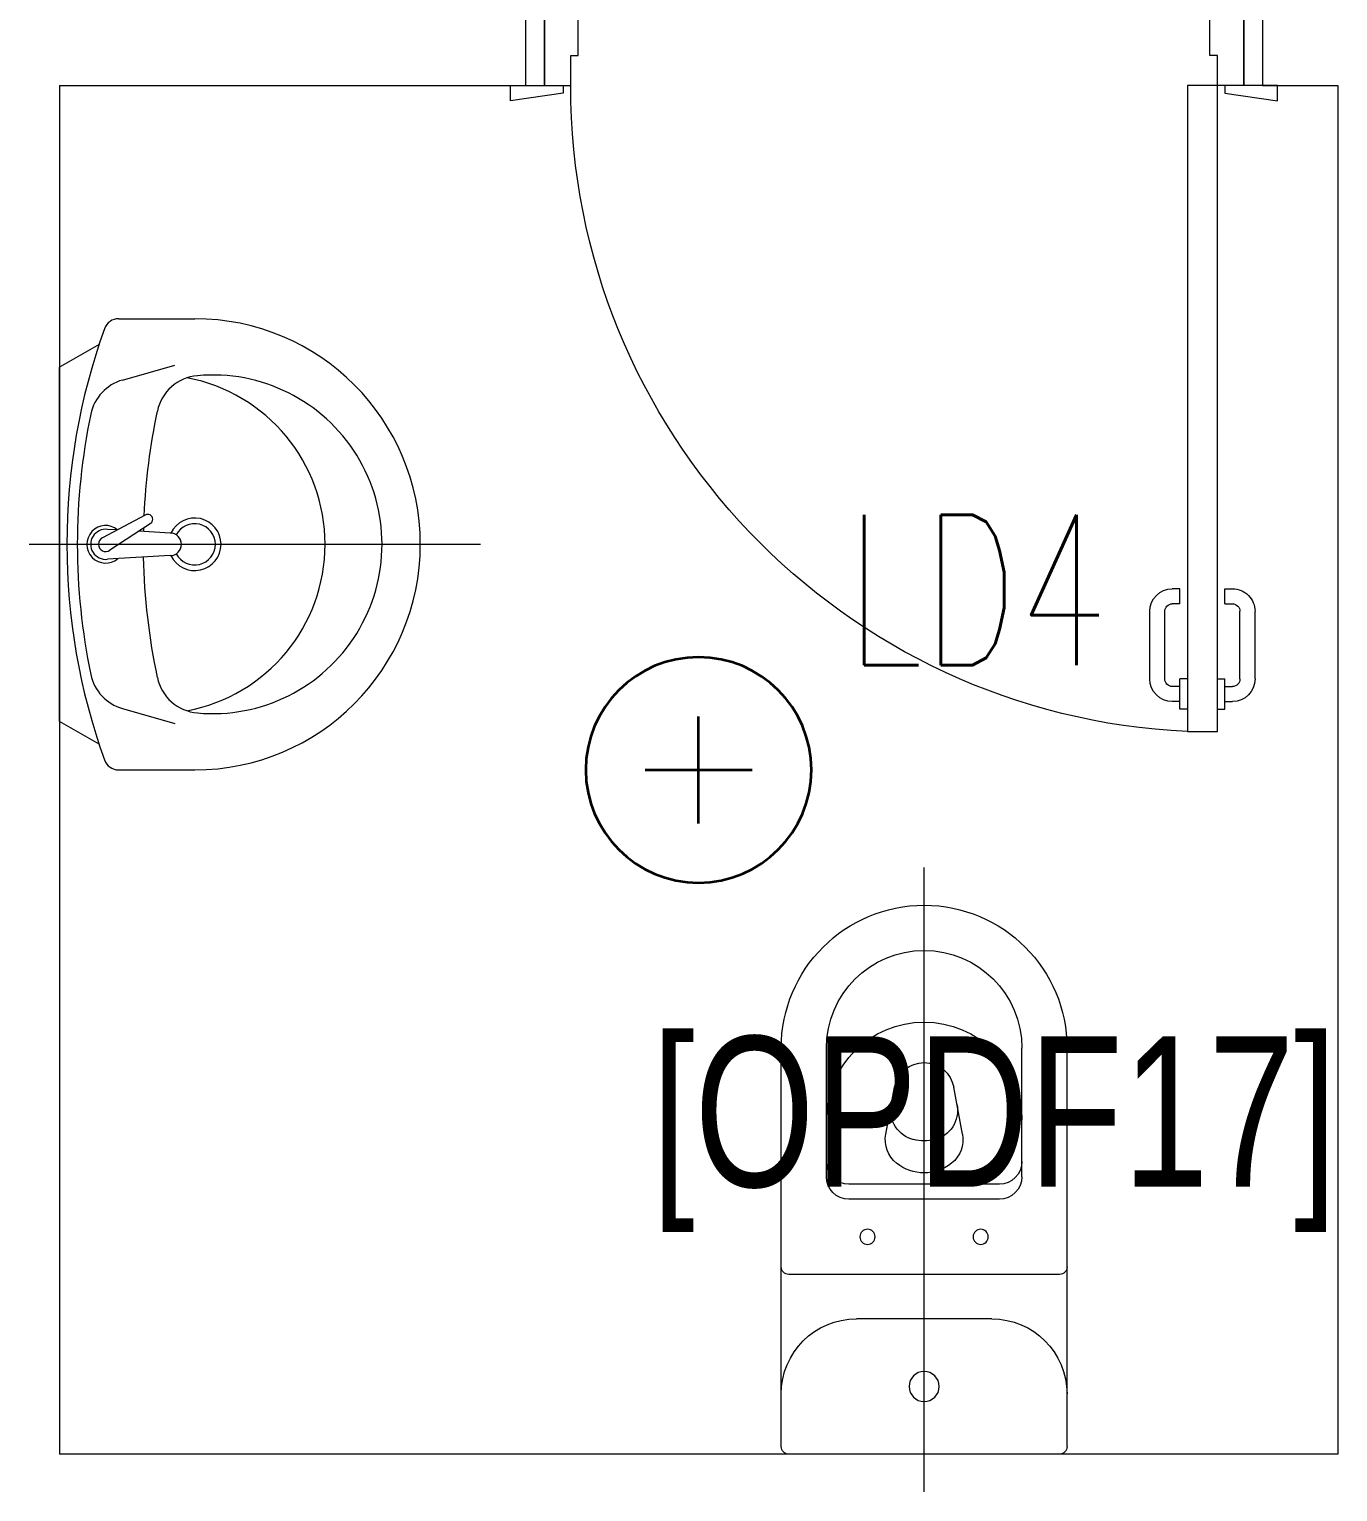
# Model space of a CAD drawing. Extents: x -12260 to 57327, y -29287 to 19916.
# Drawn here: x 20336 to 22076, y -8780 to -6835 of the extents above; entities that cross this region are included whole.
import ezdxf
from ezdxf.enums import TextEntityAlignment as Align

# ---------------------------------------------------------------- set-up
doc = ezdxf.new("R2010")
doc.units = 0
doc.header["$LTSCALE"] = 0.25
doc.linetypes.add('DASHDOT', pattern=[25.4, 12.7, -6.35, 0, -6.35])
for name, color, linetype, lineweight in [('01-First Floor$0$72_EGR_BASE_TEXT', 252, 'Continuous', 5), ('01-First Floor$0$SANIT', 250, 'Continuous', 5), ('01-First Floor$0$Walls', 251, 'Continuous', 5), ('01-First Floor$0$Wooden Joinery', 251, 'Continuous', 5), ('E-LITE-CIRC-NUMB', 6, 'Continuous', 25), ('E-LITE-CLNG @ 100', 150, 'Continuous', 35), ('E-LITE-CLNG-CNDT', 6, 'DASHDOT', 35), ('E-LITE-CTRL', 6, 'Continuous', 25), ('E-LITE-IDEN', 6, 'Continuous', 25)]:
    doc.layers.add(name, color=color, linetype=linetype, lineweight=lineweight)
doc.styles.add('01-First Floor$0$X3G_ENTITY_9F38', font='swisscl.ttf', dxfattribs={"height": 0.2})
doc.styles.add('DC_SIMPLEX', font='SIMPLEX.shx', dxfattribs={"width": 0.7})

# ---------------------------------------------------------------- blocks, each defined once
blk = doc.blocks.new('01-First Floor$0$A$C72370EFE')
at = {"layer": '01-First Floor$0$Wooden Joinery'}
for p, q in [((-0.01, -0.03), (-0.01, -0.07)), ((0, -0.03), (-0.01, -0.03)), ((0.04, -0.03), (0.05, -0.03)), ((0.05, -0.03), (0.05, -0.07)), ((-0.01, -0.04), (-0.02, -0.04)), ((0.05, -0.04), (0.06, -0.04)), ((-0.05, -0.07), (-0.05, -0.16)), ((-0.03, -0.07), (-0.03, -0.16)), ((-0.01, -0.06), (-0.02, -0.06)), ((0, -0.07), (-0.01, -0.07)), ((0.04, -0.07), (0.05, -0.07)), ((0.05, -0.06), (0.06, -0.06)), ((0.07, -0.07), (0.07, -0.16)), ((0.09, -0.07), (0.09, -0.16)), ((-0.01, -0.17), (-0.02, -0.17)), ((-0.01, -0.17), (-0.01, -0.19)), ((0.05, -0.17), (0.06, -0.17)), ((0.05, -0.17), (0.05, -0.19)), ((-0.01, -0.19), (-0.02, -0.19)), ((0.05, -0.19), (0.06, -0.19))]:
    blk.add_line(p, q, dxfattribs=at)
for centre, radius, start, end in [((-0.02, -0.07), 0.03, 90, 180), ((0.06, -0.07), 0.03, 0, 90), ((-0.02, -0.07), 0.01, 90, 180), ((0.06, -0.07), 0.01, 0, 90), ((-0.02, -0.16), 0.03, 180, 270), ((-0.02, -0.16), 0.01, 180, 270), ((0.06, -0.16), 0.01, 270, 0), ((0.06, -0.16), 0.03, 270, 0)]:
    blk.add_arc(centre, radius, start, end, dxfattribs=at)
blk = doc.blocks.new('01-First Floor$0$A$C5DAD61B4')
at = {"layer": '01-First Floor$0$Wooden Joinery'}
for points in [[(80, 959.1), (80, 969.1), (10, 979.1), (10, 959.1)], [(940, 959.1), (940, 969.1), (1010, 979.1), (1010, 959.1)], [(70, 859.1), (70, 849.1), (0, 839.1), (0, 859.1)], [(120, 859.1), (120, 0), (80, 0), (80, 859.1)], [(950, 859.1), (950, 849.1), (1020, 839.1), (1020, 859.1)]]:
    blk.add_lwpolyline(points, close=True, dxfattribs=at)
for points in [[(45, 859.1), (45, 959.1), (20, 959.1), (20, 859.1), (45, 859.1)], [(45, 859.1), (80, 859.1), (80, 899.1), (90, 899.1), (90, 959.1), (45, 959.1), (45, 859.1)], [(975, 859.1), (940, 859.1), (940, 899.1), (930, 899.1), (930, 959.1), (975, 959.1), (975, 859.1)], [(975, 859.1), (975, 959.1), (1000, 959.1), (1000, 859.1), (975, 859.1)]]:
    blk.add_lwpolyline(points, dxfattribs=at)
blk.add_arc((80, 859.1), 860, 272.666, 0, dxfattribs=at)
at = {"layer": '01-First Floor$0$Wooden Joinery', "xscale": 999.9999999998854, "yscale": 999.9999999998854, "zscale": 999.9999999998854, "rotation": 180}
blk.add_blockref('01-First Floor$0$A$C72370EFE', (120, 0), dxfattribs=at)
blk = doc.blocks.new('01-First Floor$0$WC manta')
at = {"layer": '01-First Floor$0$SANIT'}
for p, q in [((-0.13, 0.18), (-0.13, -0.18)), ((-0.12, 0.19), (0.41, 0.19)), ((0.109, 0.18), (0.109, -0.18)), ((0.239, 0.13), (0.41, 0.13)), ((0.209, 0.1), (0.209, -0.1)), ((0.229, 0.1), (0.229, -0.1)), ((0.05, 0.09), (0.05, -0.09)), ((0.2955, 0.051), (0.3581, 0.0393)), ((-0.18, 0), (0.65, 0)), ((0.2955, -0.051), (0.3581, -0.0393)), ((0.239, -0.13), (0.41, -0.13)), ((-0.12, -0.19), (0.41, -0.19))]:
    blk.add_line(p, q, dxfattribs=at)
for centre, radius in [((0.159, 0.0752), 0.01), ((-0.04, 0), 0.02), ((0.159, -0.0753), 0.01)]:
    blk.add_circle(centre, radius, dxfattribs=at)
for centre, radius, start, end in [((-0.12, 0.18), 0.01, 90, 180), ((-0.05, 0.09), 0.1, 0, 90), ((0.119, 0.18), 0.01, 90, 180), ((0.41, 0), 0.19, 270, 90), ((0.239, 0.1), 0.03, 90, 180), ((0.259, 0.1), 0.03, 90, 180), ((0.3147, 0), 0.13, 270, 90), ((0.41, 0), 0.13, 270, 90), ((0.2882, 0.0117), 0.04, 79.4289, 141.525), ((0.3271, 0.0044), 0.04, 79.4289, 166.4176), ((0.3507, 0), 0.04, 280.5711, 79.4289), ((0.3029, 0), 0.0588, 141.525, 218.475), ((0.3454, 0), 0.0588, 166.4176, 193.5824), ((0.3271, -0.0044), 0.04, 193.5824, 280.5711), ((0.2882, -0.0117), 0.04, 218.475, 280.5711), ((-0.05, -0.09), 0.1, 270, 0), ((0.239, -0.1), 0.03, 180, 270), ((0.259, -0.1), 0.03, 180, 270), ((-0.12, -0.18), 0.01, 180, 270), ((0.119, -0.18), 0.01, 180, 270)]:
    blk.add_arc(centre, radius, start, end, dxfattribs=at)
blk = doc.blocks.new('01-First Floor$0$lav-manta 60')
at = {"layer": '01-First Floor$0$SANIT'}
for p, q in [((0, 0.04), (0, -0.56)), ((-0.2658, -0.0529), (-0.2358, 0)), ((-0.2358, 0), (0.2358, 0)), ((0.2658, -0.0529), (0.2358, 0)), ((0.0389, -0.1142), (0.0087, -0.0575)), ((-0.015, -0.1473), (-0.0199, -0.064)), ((0.0274, -0.121), (-0.0078, -0.0673)), ((0.0191, -0.077), (0.0199, -0.064)), ((-0.3, -0.0789), (-0.3, -0.18)), ((-0.2185, -0.0841), (-0.2383, -0.1537)), ((0.2185, -0.0841), (0.2383, -0.1537)), ((0.3, -0.0789), (0.3, -0.18)), ((0.015, -0.1473), (0.0174, -0.1057))]:
    blk.add_line(p, q, dxfattribs=at)
for centre, radius, start, end in [((0, -0.8557), 0.8457, 70.1771, 109.8229), ((0, -0.8696), 0.8457, 78.1914, 101.8086), ((0, -0.0617), 0.025, 320.7474, 220.368), ((-0.1608, -0.1006), 0.06, 101.8086, 164.0794), ((0, -0.0617), 0.02, 353.2671, 186.682), ((0, -0.0617), 0.00966, 25.4127, 215.9577), ((0.1608, -0.1006), 0.06, 15.9206, 78.1914), ((-0.28, -0.0789), 0.02, 109.8229, 180), ((0.28, -0.0789), 0.02, 0, 70.1771), ((0, -0.9572), 0.8457, 91.1572, 102.0883), ((0, -0.9572), 0.8457, 88.5486, 88.844), ((0.0332, -0.1176), 0.00666, 210.6852, 30.6852), ((0, -0.9572), 0.8457, 77.9117, 87.4274), ((-0.1645, -0.189), 0.06, 102.0883, 174.8142), ((0.1645, -0.189), 0.06, 5.1858, 77.9117), ((0, -0.18), 0.035, 115.3106, 64.6894), ((0, -0.18), 0.0275, 117.1496, 62.8504), ((0, -0.1473), 0.015, 180, 0), ((0, -0.1282), 0.2252, 190.6097, 349.3903), ((0, -0.18), 0.3, 180, 0), ((0, -0.2039), 0.2252, 174.8142, 5.1858)]:
    blk.add_arc(centre, radius, start, end, dxfattribs=at)
blk = doc.blocks.new('01-First Floor')
at = {"layer": '01-First Floor$0$Walls'}
for p, q in [((20376, -6910), (20376, -8730)), ((20376, -6910), (20996, -6910)), ((21976, -6910), (22076, -6910)), ((22076, -6910), (22076, -8730)), ((22076, -8730), (20376, -8730))]:
    blk.add_line(p, q, dxfattribs=at)
at = {"layer": '01-First Floor$0$SANIT'}
for name, p, xscale, yscale, zscale, rotation in [('01-First Floor$0$lav-manta 60', (20376, -7520), 1000.000000000223, 1000.000000000223, 1000.000000000223, 89.99999999999999), ('01-First Floor$0$WC manta', (21526, -8600), -999.9999999999995, 999.9999999999995, 999.9999999999995, 270)]:
    blk.add_blockref(name, p, dxfattribs=dict(at, xscale=xscale, yscale=yscale, zscale=zscale, rotation=rotation))
at = {"layer": '01-First Floor$0$Wooden Joinery', "xscale": -1}
blk.add_blockref('01-First Floor$0$A$C5DAD61B4', (21996, -7769.1), dxfattribs=at)
at = {"layer": '01-First Floor$0$72_EGR_BASE_TEXT', "insert": (21619.4, -8174.4, 0), "char_height": 200, "attachment_point": 2, "style": '01-First Floor$0$X3G_ENTITY_9F38'}
blk.add_mtext('[OPDF17]', dxfattribs=at)
blk = doc.blocks.new('DC_LT-CL-Point')
for p, q in [((0, -0.711), (0, 0.711)), ((0.711, 0), (-0.711, 0))]:
    blk.add_line(p, q)
blk.add_circle((0, 0), 1.5)
at = {"layer": 'E-LITE-CIRC-NUMB', "style": 'DC_SIMPLEX', "width": 0.7, "flags": 8}
blk.add_attdef('CIRCUIT', text='', height=2, rotation=360, dxfattribs=at).set_placement((-3.364, 1.5), align=Align.RIGHT)
at = {"layer": 'E-LITE-CTRL', "style": 'DC_SIMPLEX', "width": 0.7, "flags": 8}
blk.add_attdef('CONTROL', (3.364, -3.498), '', height=2, rotation=360, dxfattribs=at)
at = {"layer": 'E-LITE-IDEN', "style": 'DC_SIMPLEX', "width": 0.7, "flags": 8}
blk.add_attdef('TYPE', (3.364, 1.5), '', height=2, rotation=360, dxfattribs=at)

msp = doc.modelspace()

# ---------------------------------------------------------------- block references
at = {"layer": 'E-LITE-CLNG @ 100'}
ref = msp.add_blockref('DC_LT-CL-Point', (21226, -7820), dxfattribs=dict(at, xscale=-99.99999999999999, yscale=99.99999999999999, zscale=99.99999999999999))
ref.add_attrib('TYPE', 'LD4', (21422.4, -7680.7), dxfattribs={"layer": 'E-LITE-IDEN', "height": 200, "style": 'DC_SIMPLEX', "width": 0.7, "flags": 8})
at = {"layer": 'E-LITE-CLNG-CNDT'}
msp.add_blockref('01-First Floor', (0, 0), dxfattribs=at)

doc.saveas('drawing.dxf')
